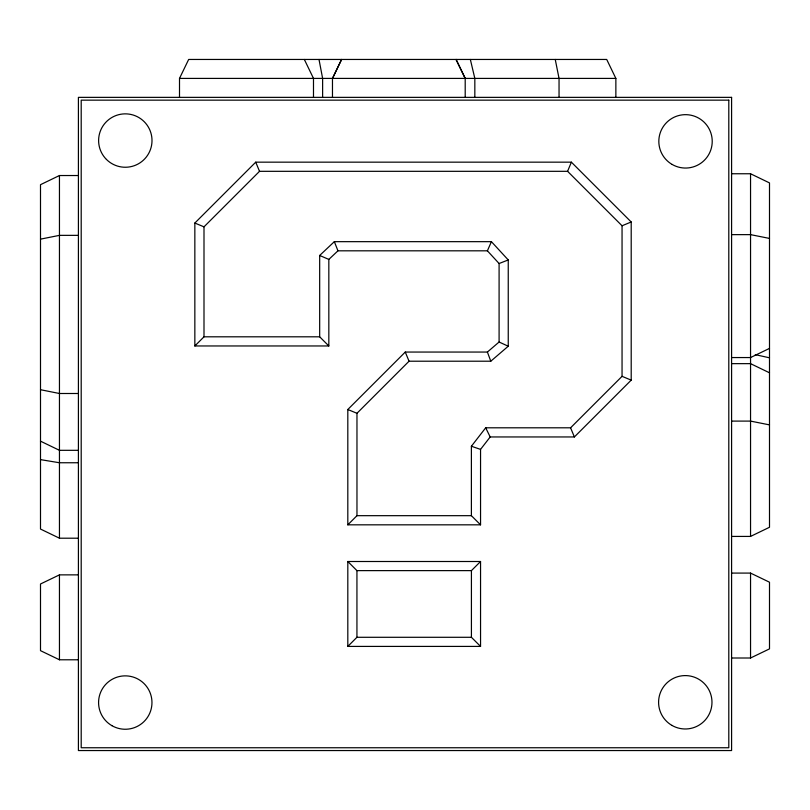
<?xml version="1.0" encoding="UTF-8"?>
<svg xmlns="http://www.w3.org/2000/svg" width="810" height="810" viewBox="0 0 810 810"><rect width="100%" height="100%" fill="white"/><g stroke="black" fill="none" stroke-linecap="round" stroke-linejoin="round"><path stroke-width="1.21" d="M194.845 345.961L203.998 336.808L203.998 226.84L259.524 171.315L567.587 171.315L571.374 162.162L631.203 221.981L631.203 380.133L574.381 436.954L490.182 436.954L480.553 449.388L480.553 524.829L347.814 524.829L347.814 409.506L405.263 352.056L487.397 352.056L499.092 342.012L499.092 263.523L487.397 250.816L337.962 250.816L328.83 259.413L328.83 345.961L194.845 345.961L194.845 223.044L255.727 162.162L571.374 162.162M487.397 250.816L491.417 241.663L508.245 259.949L508.245 346.224L490.789 361.209L409.05 361.209L356.967 413.292L356.967 515.676L347.814 524.829M332.475 78.408L341.597 59.454L332.475 78.408L332.475 97.362M179.506 97.362L179.506 78.408L188.659 59.454L606.71 59.454L615.863 78.408L615.863 97.362M480.553 524.829L471.39 515.676L471.39 446.249L485.686 427.801L570.584 427.801L622.05 376.336L622.05 225.767L567.587 171.315M347.814 646.41L356.937 637.288L471.42 637.288L480.553 646.41L480.553 561.502L347.814 561.502L347.814 646.41L480.553 646.41M347.814 561.502L356.937 570.625L471.42 570.625L480.553 561.502M328.83 345.961L319.677 336.808L319.677 255.464L334.338 241.663L491.417 241.663M78.408 175.527L59.454 175.527L40.5 184.68L40.5 529.051L59.454 538.204L78.408 538.204M769.5 348.401L750.546 357.554L731.592 357.554M731.592 536.422L750.546 536.422L769.5 527.269L769.5 182.908L750.546 173.755L731.592 173.755M78.408 574.867L59.454 574.867L40.5 583.99L40.5 650.663L59.454 659.785L78.408 659.785M731.592 658.003L750.546 658.003L769.5 648.881L769.5 582.208L750.546 573.085L731.592 573.085M622.05 225.767L631.203 221.981M499.092 263.523L508.245 259.949M40.5 239.142L59.454 235.356L78.408 235.356M179.506 78.408L615.863 78.408M731.592 234.637L750.546 234.637L769.5 238.423M203.998 336.808L319.677 336.808M731.592 363.649L750.546 363.649L769.5 372.802M78.408 393.498L59.454 393.498L40.5 389.711M731.592 421.099L750.546 421.099L769.5 424.885M78.408 450.319L59.454 450.319L40.5 441.166M78.408 462.753L59.454 462.753L40.5 459.624M356.967 515.676L471.39 515.676M755.284 354.658L769.5 357.807M471.39 446.249L480.553 449.388M622.05 376.336L631.203 380.133M194.845 223.044L203.998 226.84M347.814 409.506L356.967 413.292M319.677 255.464L328.83 259.413M499.092 342.012L508.245 346.224M485.686 427.801L490.182 436.954M456.05 59.454L465.203 78.408L465.203 97.362M456.081 59.454L465.203 78.408M304.337 59.454L313.49 78.408L313.49 97.362M570.584 427.801L574.381 436.954M405.263 352.056L409.05 361.209M255.727 162.162L259.524 171.315M334.338 241.663L337.962 250.816M487.397 352.056L490.789 361.209M470.347 59.454L474.832 78.408L474.832 97.362M555.245 59.454L559.042 78.408L559.042 97.362M318.998 59.454L322.623 78.408L322.623 97.362M750.546 173.755L750.546 536.422M750.546 573.085L750.546 658.003M471.42 570.625L471.42 637.288M356.937 570.625L356.937 637.288M59.454 175.527L59.454 538.204M59.454 574.867L59.454 659.785M731.592 97.362L78.408 97.362L78.408 750.546L731.592 750.546L731.592 97.362M728.797 100.156L81.203 100.156L81.203 747.751L728.797 747.751L728.797 100.156M671.946 725.406A26.689 26.689 0 0 0 711.98 702.28A26.689 26.689 0 0 0 671.946 679.165A26.689 26.689 0 0 0 671.946 725.406M111.932 725.679A26.689 26.689 0 0 0 151.966 702.553A26.689 26.689 0 0 0 111.932 679.438A26.689 26.689 0 0 0 111.932 725.679M106.434 159.428A26.689 26.689 0 0 0 151.095 147.46A26.689 26.689 0 0 0 118.402 114.767A26.689 26.689 0 0 0 106.434 159.428M672.178 164.47A26.689 26.689 0 0 0 712.223 141.355A26.689 26.689 0 0 0 672.178 118.24A26.689 26.689 0 0 0 672.178 164.47"/></g></svg>
